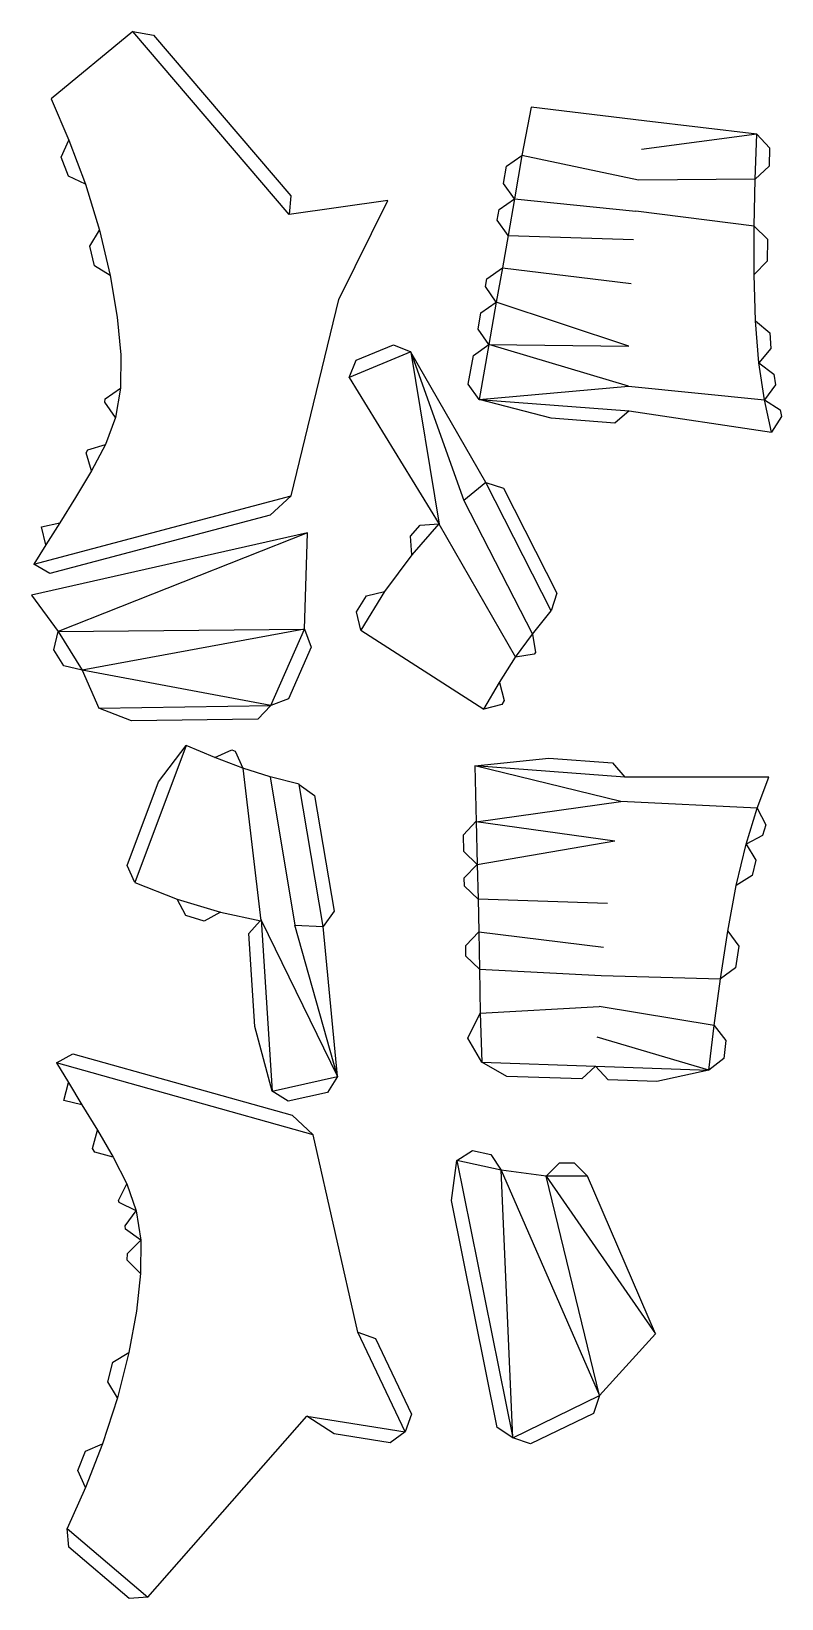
# Model space of a CAD drawing. Extents: x 1508 to 1791, y 7 to 598.
import ezdxf

# ---------------------------------------------------------------- set-up
doc = ezdxf.new("R2010")
doc.units = 0

msp = doc.modelspace()

# ---------------------------------------------------------------- linework, layer by layer
at = {"layer": 'CutLine', "color": 8, "linetype": 'CONTINUOUS'}
for p, q in [((1545.882162, 598.08619), (1515.127527, 572.635019)), ((1545.882162, 598.08619), (1553.700027, 596.626392)), ((1553.700027, 596.626392), (1605.466405, 535.95001)), ((1515.127527, 572.635019), (1521.768252, 557.059775)), ((1696.132029, 569.477379), (1692.645365, 551.275921)), ((1738.683562, 564.354493), (1696.132029, 569.477379)), ((1781.239625, 559.269358), (1738.683562, 564.354493)), ((1518.846966, 550.620358), (1521.768252, 557.059775)), ((1781.239625, 559.269358), (1786.063781, 554.099491)), ((1521.570332, 543.374286), (1518.846966, 550.620358)), ((1686.87234, 547.192763), (1692.645365, 551.275921)), ((1786.063781, 554.099491), (1785.824141, 547.171787)), ((1685.749075, 540.641303), (1686.87234, 547.192763)), ((1785.824141, 547.171787), (1780.654274, 542.347631)), ((1528.009749, 540.453), (1521.570332, 543.374286)), ((1528.009749, 540.453), (1533.35636, 523.002843)), ((1689.832233, 534.868278), (1685.749075, 540.641303)), ((1780.23652, 524.611602), (1780.654274, 542.347631)), ((1605.466405, 535.95001), (1604.907842, 528.901038)), ((1642.078445, 534.283466), (1604.907842, 528.901038)), ((1623.62332, 496.903044), (1642.078445, 534.283466)), ((1684.045407, 530.804702), (1689.832233, 534.868278)), ((1683.3514, 526.837636), (1684.045407, 530.804702)), ((1687.414976, 521.05081), (1683.3514, 526.837636)), ((1529.640824, 516.986633), (1533.35636, 523.002843)), ((1687.405492, 521.00325), (1685.250488, 508.791897)), ((1780.23652, 524.611602), (1785.218727, 519.593872)), ((1531.381089, 509.625393), (1529.640824, 516.986633)), ((1785.218727, 519.593872), (1785.189417, 511.343055)), ((1537.3973, 505.909857), (1531.381089, 509.625393)), ((1679.457676, 504.736858), (1685.250488, 508.791897)), ((1785.189417, 511.343055), (1780.171687, 506.360848)), ((1537.3973, 505.909857), (1540.034871, 490.16598)), ((1678.926243, 501.725258), (1679.457676, 504.736858)), ((1780.690272, 488.824315), (1780.171687, 506.360848)), ((1605.640607, 422.730041), (1623.62332, 496.903044)), ((1682.981281, 495.932447), (1678.926243, 501.725258)), ((1676.083014, 485.649828), (1677.18617, 491.880694)), ((1677.18617, 491.880694), (1682.981281, 495.932447)), ((1540.034871, 490.16598), (1541.355054, 476.017064)), ((1680.134766, 479.854717), (1676.083014, 485.649828)), ((1780.696618, 488.84446), (1786.084686, 484.265299)), ((1630.156883, 473.956477), (1644.180871, 479.829203)), ((1644.180871, 479.829203), (1650.724127, 477.148569)), ((1674.337439, 475.806138), (1680.134766, 479.854717)), ((1786.084686, 484.265299), (1786.566566, 478.327647)), ((1541.355054, 476.017064), (1541.254452, 463.437554)), ((1627.47625, 467.413221), (1630.156883, 473.956477)), ((1678.995093, 427.812851), (1650.738729, 477.059786)), ((1672.407889, 464.94227), (1674.337439, 475.806138)), ((1786.566566, 478.327647), (1781.99118, 472.94402)), ((1627.47625, 467.413221), (1661.424044, 412.091412)), ((1781.992094, 472.945096), (1787.673471, 468.737875)), ((1787.673471, 468.737875), (1788.282707, 464.651133)), ((1535.497586, 459.331643), (1541.254452, 463.437554)), ((1676.456468, 459.144943), (1672.407889, 464.94227)), ((1788.282707, 464.651133), (1784.112634, 459.019919)), ((1535.288391, 458.081913), (1535.497586, 459.331643)), ((1539.394302, 452.325048), (1535.288391, 458.081913)), ((1703.645981, 452.062574), (1676.456468, 459.144943)), ((1784.126662, 459.038862), (1790.041663, 455.210061)), ((1539.394302, 452.325048), (1535.640978, 442.168373)), ((1727.664216, 450.235841), (1703.645981, 452.062574)), ((1733.029002, 454.842256), (1727.664216, 450.235841)), ((1733.029002, 454.842256), (1786.739403, 446.751329)), ((1790.581794, 452.687324), (1786.739403, 446.751329)), ((1790.041663, 455.210061), (1790.581794, 452.687324)), ((1528.280412, 438.963882), (1528.880669, 440.095157)), ((1530.353628, 432.203573), (1528.280412, 438.963882)), ((1528.880669, 440.095157), (1535.640978, 442.168373)), ((1530.353628, 432.203573), (1524.292052, 422.164109)), ((1678.995093, 427.812851), (1685.720032, 425.627628)), ((1524.292052, 422.164109), (1518.335883, 412.607545)), ((1605.640607, 422.730041), (1597.627136, 415.431403)), ((1685.720032, 425.627628), (1705.857103, 386.104325)), ((1597.627136, 415.431403), (1514.647035, 393.419499)), ((1611.750337, 408.820728), (1507.628025, 385.295734)), ((1511.479873, 411.082627), (1518.335883, 412.607545)), ((1513.097733, 404.247953), (1511.479873, 411.082627)), ((1610.61324, 372.42141), (1611.750337, 408.820728)), ((1650.624827, 407.531585), (1654.291572, 411.70989)), ((1654.291572, 411.70989), (1661.347654, 412.170003)), ((1513.097733, 404.247953), (1508.532182, 396.970356)), ((1651.08494, 400.475502), (1650.624827, 407.531585)), ((1514.647035, 393.419499), (1508.532182, 396.970356)), ((1651.08494, 400.475502), (1640.869389, 386.65644)), ((1507.628025, 385.295734), (1517.779298, 371.557196)), ((1630.253046, 379.023044), (1633.985108, 385.04192)), ((1633.985108, 385.04192), (1640.869389, 386.65644)), ((1705.857103, 386.104325), (1703.671879, 379.379386)), ((1631.867566, 372.138763), (1630.253046, 379.023044)), ((1696.579975, 370.624225), (1703.671879, 379.379386)), ((1516.152622, 364.675777), (1517.779298, 371.557196)), ((1610.61324, 372.42141), (1613.130896, 365.708444)), ((1631.867566, 372.138763), (1678.232318, 342.222783)), ((1696.579975, 370.624225), (1697.723294, 363.646201)), ((1519.928151, 358.562717), (1516.152622, 364.675777)), ((1613.130896, 365.708444), (1604.581821, 346.196119)), ((1684.175055, 352.333046), (1690.262159, 361.830438)), ((1697.240183, 362.973757), (1690.262159, 361.830438)), ((1697.723294, 363.646201), (1697.240183, 362.973757)), ((1526.809569, 356.93604), (1519.928151, 358.562717)), ((1526.809569, 356.93604), (1533.094801, 342.702963)), ((1684.175055, 352.333046), (1685.951877, 345.488858)), ((1597.995563, 343.622947), (1593.066934, 338.552581)), ((1604.581821, 346.196119), (1597.995563, 343.622947)), ((1685.076506, 343.999605), (1678.232318, 342.222783)), ((1685.951877, 345.488858), (1685.076506, 343.999605)), ((1545.419474, 337.877166), (1533.094801, 342.702963)), ((1593.066934, 338.552581), (1545.419474, 337.877166)), ((1555.531185, 314.817222), (1566.014555, 328.562185)), ((1576.817323, 323.997788), (1566.014555, 328.562185)), ((1576.817323, 323.997788), (1583.261664, 326.908197)), ((1583.261664, 326.908197), (1584.459689, 326.45562)), ((1584.459689, 326.45562), (1587.370098, 320.01128)), ((1597.687993, 316.726996), (1587.370098, 320.01128)), ((1674.861793, 320.826352), (1702.803673, 323.772681)), ((1674.861793, 320.826352), (1675.408952, 299.799577)), ((1702.803673, 323.772681), (1726.825616, 321.995368)), ((1726.825616, 321.995368), (1731.443059, 316.64007)), ((1543.742232, 283.320437), (1555.531185, 314.817222)), ((1608.602836, 313.931612), (1597.687993, 316.726996)), ((1608.598316, 313.782429), (1614.364206, 309.689202)), ((1785.759448, 316.626666), (1731.443059, 316.64007)), ((1781.319826, 304.856197), (1785.759448, 316.626666)), ((1614.364206, 309.689202), (1621.780288, 265.976857)), ((1781.319826, 304.856197), (1784.631436, 298.608538)), ((1670.540942, 294.861998), (1675.405116, 299.946964)), ((1784.631436, 298.608538), (1783.39525, 294.583729)), ((1670.681334, 288.535787), (1670.540942, 294.861998)), ((1783.39525, 294.583729), (1777.147591, 291.272119)), ((1777.147591, 291.272119), (1780.851753, 285.248898)), ((1675.791037, 283.647951), (1670.681334, 288.535787)), ((1780.851753, 285.248898), (1779.468832, 279.448184)), ((1546.672264, 276.884995), (1543.742232, 283.320437)), ((1670.901862, 278.555388), (1675.786019, 283.652751)), ((1670.967169, 275.497956), (1670.901862, 278.555388)), ((1779.468832, 279.448184), (1773.445611, 275.744022)), ((1546.672264, 276.884995), (1562.560172, 270.610433)), ((1676.072805, 270.605872), (1670.967169, 275.497956)), ((1770.243497, 258.474227), (1773.445611, 275.744022)), ((1565.893056, 264.374097), (1562.560172, 270.610433)), ((1676.074778, 270.64782), (1676.329085, 258.25038)), ((1572.768534, 262.287969), (1565.893056, 264.374097)), ((1579.00487, 265.620854), (1572.768534, 262.287969)), ((1579.00487, 265.620854), (1594.219255, 262.363994)), ((1589.606437, 257.565986), (1593.883812, 262.435801)), ((1621.780288, 265.976857), (1617.68706, 260.210967)), ((1591.87641, 222.517929), (1589.606437, 257.565986)), ((1623.034328, 203.706719), (1617.68706, 260.210967)), ((1671.427165, 253.107726), (1676.331153, 258.201928)), ((1770.243497, 258.474227), (1774.436663, 252.780602)), ((1671.503771, 249.08114), (1671.427165, 253.107726)), ((1676.597973, 244.177152), (1671.503771, 249.08114)), ((1774.436663, 252.780602), (1773.198655, 244.623142)), ((1676.597973, 244.177152), (1676.858233, 227.53213)), ((1773.198655, 244.623142), (1767.505031, 240.429975)), ((1765.19434, 222.84015), (1767.505031, 240.429975)), ((1672.186488, 218.096173), (1676.858233, 227.53213)), ((1598.467911, 198.10712), (1591.87641, 222.517929)), ((1765.19434, 222.84015), (1769.562108, 217.27934)), ((1677.508584, 209.011143), (1672.186488, 218.096173)), ((1769.562108, 217.27934), (1768.73511, 210.397001)), ((1517.132571, 208.766749), (1523.299165, 212.226968)), ((1517.132571, 208.766749), (1521.590212, 201.422561)), ((1523.299165, 212.226968), (1605.945347, 188.992729)), ((1687.007445, 203.681768), (1677.508584, 209.011143)), ((1720.342102, 207.539188), (1715.17333, 202.713859)), ((1725.162844, 202.366137), (1720.342102, 207.539188)), ((1768.73511, 210.397001), (1763.1743, 206.029233)), ((1519.871652, 194.612509), (1521.590212, 201.422561)), ((1623.072685, 203.570261), (1619.275342, 197.605348)), ((1715.17333, 202.713859), (1687.007445, 203.681768)), ((1743.549965, 201.71794), (1725.162844, 202.366137)), ((1763.1743, 206.029233), (1743.549965, 201.71794)), ((1604.432824, 194.309777), (1598.467911, 198.10712)), ((1619.275342, 197.605348), (1604.432824, 194.309777)), ((1526.704409, 192.986567), (1519.871652, 194.612509)), ((1526.704409, 192.986567), (1532.51888, 183.343135)), ((1605.945347, 188.992729), (1613.850222, 181.576613)), ((1530.721777, 176.504245), (1532.51888, 183.343135)), ((1630.73623, 107.146275), (1613.850222, 181.576613)), ((1531.59273, 175.012403), (1530.721777, 176.504245)), ((1538.43162, 173.2153), (1531.59273, 175.012403)), ((1538.43162, 173.2153), (1543.57132, 163.173547)), ((1666.015361, 156.772775), (1668.065655, 171.879188)), ((1668.065655, 171.879188), (1674.016831, 175.698022)), ((1674.016831, 175.698022), (1680.935983, 174.187891)), ((1680.935983, 174.187891), (1684.754817, 168.236714)), ((1701.790756, 165.978223), (1684.754817, 168.236714)), ((1701.790756, 165.978223), (1706.762537, 171.006283)), ((1706.762537, 171.006283), (1712.321518, 171.037568)), ((1712.321518, 171.037568), (1717.349578, 166.065786)), ((1743.06108, 106.468186), (1717.349578, 166.065786)), ((1540.51999, 156.794724), (1543.57132, 163.173547)), ((1540.795505, 156.013912), (1540.51999, 156.794724)), ((1547.174329, 152.962582), (1540.795505, 156.013912)), ((1683.305113, 71.155943), (1666.015361, 156.772775)), ((1542.983898, 147.266945), (1547.174329, 152.962582)), ((1543.174625, 146.014263), (1542.983898, 147.266945)), ((1548.870263, 141.823832), (1543.174625, 146.014263)), ((1543.819116, 134.277907), (1543.836563, 136.85776)), ((1543.836563, 136.85776), (1548.870263, 141.823832)), ((1548.785188, 129.244208), (1543.819116, 134.277907)), ((1548.785188, 129.244208), (1547.25632, 115.116317)), ((1547.25632, 115.116317), (1544.386667, 99.413084)), ((1630.73623, 107.146275), (1637.398839, 104.777807)), ((1637.398839, 104.777807), (1651.006102, 76.160148)), ((1721.944705, 83.173209), (1743.06108, 106.468186)), ((1536.46755, 88.451996), (1538.316273, 95.786748)), ((1538.316273, 95.786748), (1544.386667, 99.413084)), ((1540.093886, 82.381601), (1536.46755, 88.451996)), ((1721.944705, 83.173209), (1719.635321, 76.489891)), ((1540.093886, 82.381601), (1534.490304, 65.012258)), ((1551.510142, 7.12156), (1611.550521, 75.427996)), ((1621.791166, 68.726932), (1611.550521, 75.427996)), ((1651.006102, 76.160148), (1648.637634, 69.497539)), ((1689.195913, 67.244617), (1683.305113, 71.155943)), ((1719.635321, 76.489891), (1695.879232, 64.935234)), ((1642.910858, 65.349764), (1621.791166, 68.726932)), ((1648.637634, 69.497539), (1642.910858, 65.349764)), ((1695.879232, 64.935234), (1689.195913, 67.244617)), ((1525.178456, 54.981244), (1528.008473, 62.186332)), ((1528.008473, 62.186332), (1534.490304, 65.012258)), ((1528.004383, 48.499412), (1525.178456, 54.981244)), ((1528.004383, 48.499412), (1521.134499, 33.023878)), ((1521.694785, 25.975043), (1521.134499, 33.023878)), ((1544.461306, 6.561275), (1521.694785, 25.975043)), ((1551.510142, 7.12156), (1544.461306, 6.561275))]:
    msp.add_line(p, q, dxfattribs=at)
at = {"layer": 'MountainLine', "color": 5, "linetype": 'CONTINUOUS'}
for p, q in [((1781.239625, 559.269358), (1737.700206, 553.46333)), ((1736.645935, 541.953111), (1692.645365, 551.275921)), ((1780.654274, 542.347631), (1736.645935, 541.953111)), ((1689.832233, 534.868278), (1735.615278, 530.253795)), ((1780.23652, 524.611602), (1735.615278, 530.253795)), ((1687.414976, 521.05081), (1734.775457, 519.471961)), ((1685.250488, 508.791897), (1733.786847, 502.870386)), ((1680.134766, 479.854717), (1732.926145, 479.220713)), ((1650.738729, 477.059786), (1670.668095, 421.076554)), ((1676.456468, 459.144943), (1732.883325, 464.165605)), ((1732.883325, 464.165605), (1784.105668, 459.052452)), ((1676.456468, 459.144943), (1733.029002, 454.842256)), ((1703.671879, 379.379386), (1678.995093, 427.812851)), ((1670.668095, 421.076554), (1696.579975, 370.624225)), ((1611.750337, 408.820728), (1517.779298, 371.557196)), ((1661.347654, 412.170003), (1690.262159, 361.830438)), ((1610.61324, 372.42141), (1526.809569, 356.93604)), ((1533.094801, 342.702963), (1597.995563, 343.622947)), ((1587.370098, 320.01128), (1594.219255, 262.363994)), ((1729.907938, 307.442817), (1674.861793, 320.826352)), ((1731.443059, 316.64007), (1674.861793, 320.826352)), ((1597.687993, 316.726996), (1606.992267, 260.77797)), ((1617.68706, 260.210967), (1608.598316, 313.782429)), ((1781.319826, 304.856197), (1729.907938, 307.442817)), ((1675.418865, 299.885639), (1727.699772, 292.550459)), ((1676.073791, 270.626846), (1724.944775, 269.046005)), ((1594.272823, 262.878692), (1598.467911, 198.10712)), ((1623.072685, 203.570261), (1606.992267, 260.77797)), ((1676.330119, 258.226154), (1723.371469, 252.48959)), ((1676.597973, 244.177152), (1722.546608, 241.706601)), ((1722.546608, 241.706601), (1767.505031, 240.429975)), ((1676.858233, 227.53213), (1721.76853, 229.987777)), ((1765.19434, 222.84015), (1721.76853, 229.987777)), ((1763.1743, 206.029233), (1721.043542, 218.452135)), ((1677.508584, 209.011143), (1720.342102, 207.539188)), ((1720.342102, 207.539188), (1763.1743, 206.029233)), ((1689.195913, 67.244617), (1684.754817, 168.236714)), ((1721.944705, 83.173209), (1701.790756, 165.978223)), ((1521.134499, 33.023878), (1551.510142, 7.12156))]:
    msp.add_line(p, q, dxfattribs=at)
at = {"layer": 'ValleyLine', "color": 1, "linetype": 'CONTINUOUS'}
for p, q in [((1604.907842, 528.901038), (1545.882162, 598.08619)), ((1521.768252, 557.059775), (1528.009749, 540.453)), ((1780.654274, 542.347631), (1781.239625, 559.269358)), ((1692.645365, 551.275921), (1689.832233, 534.868278)), ((1689.832233, 534.868278), (1687.414976, 521.05081)), ((1533.35636, 523.002843), (1537.3973, 505.909857)), ((1780.171687, 506.360848), (1780.23652, 524.611602)), ((1685.250488, 508.791897), (1682.981281, 495.932447)), ((1682.981281, 495.932447), (1680.134766, 479.854717)), ((1732.926145, 479.220713), (1682.981281, 495.932447)), ((1781.987405, 472.939578), (1780.696618, 488.84446)), ((1680.134766, 479.854717), (1676.456468, 459.144943)), ((1732.883325, 464.165605), (1680.134766, 479.854717)), ((1650.724127, 477.148569), (1627.47625, 467.413221)), ((1650.738729, 477.059786), (1661.424044, 412.091412)), ((1784.074592, 458.968548), (1781.990886, 472.94599)), ((1541.254452, 463.437554), (1539.394302, 452.325048)), ((1786.739403, 446.751329), (1784.105668, 459.052452)), ((1535.640978, 442.168373), (1530.353628, 432.203573)), ((1678.995093, 427.812851), (1670.668095, 421.076554)), ((1508.532182, 396.970356), (1605.640607, 422.730041)), ((1518.335883, 412.607545), (1513.097733, 404.247953)), ((1661.347654, 412.170003), (1651.08494, 400.475502)), ((1640.869389, 386.65644), (1631.867566, 372.138763)), ((1517.779298, 371.557196), (1610.61324, 372.42141)), ((1517.779298, 371.557196), (1526.809569, 356.93604)), ((1597.995563, 343.622947), (1610.61324, 372.42141)), ((1690.262159, 361.830438), (1696.579975, 370.624225)), ((1597.995563, 343.622947), (1526.809569, 356.93604)), ((1678.232318, 342.222783), (1684.175055, 352.333046)), ((1566.014555, 328.562185), (1546.672264, 276.884995)), ((1587.370098, 320.01128), (1576.817323, 323.997788)), ((1675.408952, 299.799577), (1729.907938, 307.442817)), ((1777.147591, 291.272119), (1781.319826, 304.856197)), ((1675.428778, 299.9717), (1675.791037, 283.647951)), ((1675.791037, 283.647951), (1727.699772, 292.550459)), ((1773.445611, 275.744022), (1777.147591, 291.272119)), ((1675.793946, 283.661024), (1676.072805, 270.605872)), ((1562.560172, 270.610433), (1579.00487, 265.620854)), ((1594.235717, 262.622003), (1623.072685, 203.570261)), ((1606.992267, 260.77797), (1617.68706, 260.210967)), ((1676.331153, 258.201928), (1676.597973, 244.177152)), ((1767.505031, 240.429975), (1770.243497, 258.474227)), ((1676.858233, 227.53213), (1677.508584, 209.011143)), ((1763.1743, 206.029233), (1765.19434, 222.84015)), ((1613.850222, 181.576613), (1517.132571, 208.766749)), ((1521.590212, 201.422561), (1526.704409, 192.986567)), ((1598.467911, 198.10712), (1623.072685, 203.570261)), ((1532.51888, 183.343135), (1538.43162, 173.2153)), ((1684.754817, 168.236714), (1668.065655, 171.879188)), ((1668.065655, 171.879188), (1689.195913, 67.244617)), ((1684.754817, 168.236714), (1721.944705, 83.173209)), ((1717.349578, 166.065786), (1701.790756, 165.978223)), ((1701.790756, 165.978223), (1743.06108, 106.468186)), ((1543.57132, 163.173547), (1547.174329, 152.962582)), ((1547.174329, 152.962582), (1548.870263, 141.823832)), ((1548.870263, 141.823832), (1548.785188, 129.244208)), ((1648.637634, 69.497539), (1630.73623, 107.146275)), ((1544.386667, 99.413084), (1540.093886, 82.381601)), ((1689.195913, 67.244617), (1721.944705, 83.173209)), ((1611.550521, 75.427996), (1648.637634, 69.497539)), ((1534.490304, 65.012258), (1528.004383, 48.499412))]:
    msp.add_line(p, q, dxfattribs=at)

doc.saveas('drawing.dxf')
